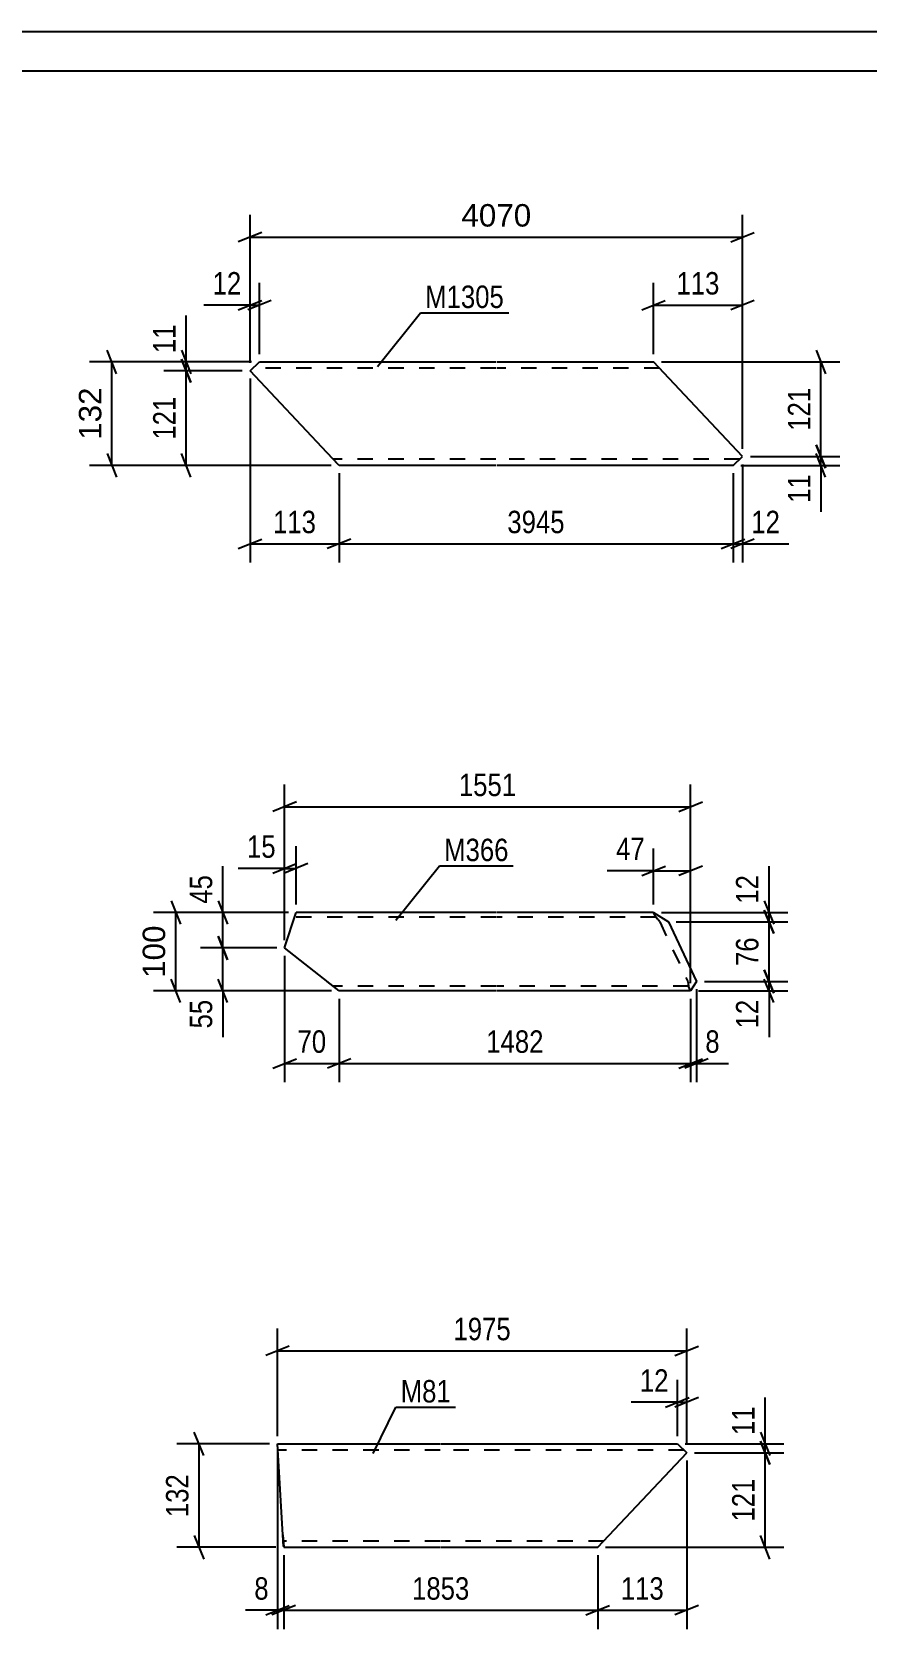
# Model space of a CAD drawing. Header units: millimetres. Extents: x 0 to 594, y 0 to 420.
# Drawn here: x 196.3 to 302.8, y 216.2 to 420 of the extents above; entities that cross this region are included whole.
import ezdxf

# ---------------------------------------------------------------- set-up
doc = ezdxf.new("R2010")
doc.units = ezdxf.units.MM
doc.linetypes.add('DXK_LINE_DOT2', pattern=[3.9198, 1.9599, -1.9599])
doc.styles.add('Arial', font='ARIAL.TTF', dxfattribs={"height": 0.2})
doc.styles.add('Arial Narrow', font='ARIALN.TTF', dxfattribs={"height": 0.2})

# ---------------------------------------------------------------- blocks, each defined once
blk = doc.blocks.new('Unknown-335479075-1133 - 26624')
at = {"color": 5, "linetype": 'Continuous'}
for p, q in [((594, 420), (0, 420)), ((589, 415), (5, 415))]:
    blk.add_line(p, q, dxfattribs=at)
blk = doc.blocks.new('Part-335479075-15271 - 15270')
at = {"color": 2, "linetype": 'Continuous'}
for p, q in [((224.12, 376.77), (225.32, 377.9)), ((225.32, 377.9), (255.47, 377.9)), ((255.57, 377.9), (275.57, 377.9)), ((286.92, 365.83), (275.57, 377.9)), ((233.96, 366.3), (224.12, 376.77)), ((235.47, 364.7), (233.96, 366.3)), ((285.71, 364.7), (286.92, 365.83)), ((255.47, 364.7), (235.47, 364.7)), ((285.71, 364.7), (255.57, 364.7))]:
    blk.add_line(p, q, dxfattribs=at)
at = {"color": 7, "linetype": 'DXK_LINE_DOT2'}
for p, q in [((255.47, 377.1), (224.47, 377.1)), ((276.32, 377.1), (255.57, 377.1)), ((235.35, 364.82), (233.96, 366.3)), ((255.47, 365.5), (234.71, 365.5)), ((286.56, 365.5), (255.57, 365.5))]:
    blk.add_line(p, q, dxfattribs=at)
blk = doc.blocks.new('Part-335479075-15353 - 15352')
at = {"color": 2, "linetype": 'Continuous'}
for p, q in [((228.52, 303.14), (230, 307.66)), ((255.49, 307.66), (230, 307.66)), ((275.59, 307.66), (255.59, 307.66)), ((275.59, 307.66), (277.48, 306.46)), ((277.48, 306.46), (281.06, 298.86)), ((235.49, 297.66), (228.52, 303.14)), ((255.49, 297.66), (235.49, 297.66)), ((280.3, 297.66), (255.59, 297.66)), ((281.06, 298.86), (280.3, 297.66))]:
    blk.add_line(p, q, dxfattribs=at)
at = {"color": 7, "linetype": 'DXK_LINE_DOT2'}
for p, q in [((255.49, 307.06), (229.8, 307.06)), ((275.87, 307.06), (255.59, 307.06)), ((275.87, 307.06), (275.59, 307.66)), ((275.94, 307.01), (275.87, 307.06)), ((275.87, 307.06), (275.94, 307.01)), ((275.94, 307.01), (276.04, 306.88)), ((276.04, 306.88), (276.08, 306.83)), ((276.08, 306.83), (276.04, 306.88)), ((276.08, 306.83), (276.21, 306.69)), ((276.36, 306.46), (276.21, 306.69)), ((276.36, 306.46), (279.94, 298.86)), ((235.49, 297.66), (233.96, 298.86)), ((255.49, 298.26), (234.72, 298.26)), ((280.02, 298.26), (255.59, 298.26)), ((279.94, 298.86), (280.01, 298.63)), ((280.01, 298.63), (280.01, 298.48)), ((280.01, 298.48), (280.03, 298.43)), ((280.03, 298.43), (280.01, 298.48)), ((280.04, 298.3), (280.02, 298.26)), ((280.02, 298.26), (280.04, 298.3)), ((280.3, 297.66), (280.02, 298.26)), ((280.03, 298.43), (280.04, 298.3))]:
    blk.add_line(p, q, dxfattribs=at)
blk = doc.blocks.new('Part-335479075-15374 - 15373')
at = {"color": 2, "linetype": 'Continuous'}
for p, q in [((228.31, 228.27), (227.61, 239.87)), ((227.61, 239.87), (248.36, 239.87)), ((248.46, 239.87), (278.61, 239.87)), ((268.46, 226.67), (279.81, 238.73)), ((278.61, 239.87), (279.81, 238.73)), ((228.31, 228.27), (228.41, 226.67)), ((228.41, 226.67), (248.36, 226.67)), ((248.46, 226.67), (268.46, 226.67))]:
    blk.add_line(p, q, dxfattribs=at)
at = {"color": 7, "linetype": 'DXK_LINE_DOT2'}
for p, q in [((248.36, 239.07), (227.66, 239.07)), ((279.46, 239.07), (248.46, 239.07)), ((228.4, 226.79), (228.31, 228.27)), ((228.36, 227.47), (228.36, 227.53)), ((248.36, 227.47), (228.36, 227.47)), ((269.22, 227.47), (248.46, 227.47))]:
    blk.add_line(p, q, dxfattribs=at)
blk = doc.blocks.new('StraightDimension-335479075-20169 - 15270')
at = {"color": 7, "linetype": 'Continuous'}
for p, q in [((215.37, 378.27), (216.57, 375.27)), ((223.12, 376.77), (213.12, 376.77)), ((215.97, 364.7), (215.97, 376.77)), ((216.57, 363.2), (215.37, 366.2)), ((234.47, 364.7), (213.12, 364.7))]:
    blk.add_line(p, q, dxfattribs=at)
at = {"color": 0}
blk.add_wipeout([(215.22, 374.08), (211.02, 374.08), (211.02, 367.39), (215.22, 367.39)], dxfattribs=at)
at = {"color": 3, "style": 'Arial Narrow'}
blk.add_text('121', height=2.863, rotation=90.0002, dxfattribs=at).set_placement((214.62, 367.99))
blk = doc.blocks.new('StraightDimension-335479075-15744 - 15270')
at = {"color": 7, "linetype": 'Continuous'}
for p, q in [((275.57, 378.9), (275.57, 388)), ((286.92, 366.83), (286.92, 388)), ((274.07, 384.55), (277.07, 385.75)), ((275.57, 385.15), (286.92, 385.15)), ((288.42, 385.75), (285.42, 384.55))]:
    blk.add_line(p, q, dxfattribs=at)
at = {"color": 0}
blk.add_wipeout([(284.58, 385.9), (284.58, 390.1), (277.9, 390.1), (277.9, 385.9)], dxfattribs=at)
at = {"color": 3, "style": 'Arial Narrow'}
blk.add_text('113', height=2.863, dxfattribs=at).set_placement((278.5, 386.5))
blk = doc.blocks.new('StraightDimension-335479075-15748 - 15270')
at = {"color": 7, "linetype": 'Continuous'}
for p, q in [((224.12, 377.77), (224.12, 388)), ((225.32, 378.9), (225.32, 388)), ((222.62, 384.55), (225.62, 385.75)), ((226.82, 385.75), (223.82, 384.55)), ((224.12, 385.15), (225.32, 385.15))]:
    blk.add_line(p, q, dxfattribs=at)
at = {"color": 0}
blk.add_wipeout([(223.59, 385.9), (223.59, 390.1), (218.74, 390.1), (218.74, 385.9)], dxfattribs=at)
at = {"color": 7, "linetype": 'Continuous'}
blk.add_line((224.12, 385.15), (218.21, 385.15), dxfattribs=at)
blk.add_line((224.12, 385.15), (218.21, 385.15), dxfattribs=at)
at = {"color": 3, "style": 'Arial Narrow'}
blk.add_text('12', height=2.863, dxfattribs=at).set_placement((219.34, 386.5))
blk = doc.blocks.new('StraightDimension-335479075-20287 - 15270')
at = {"color": 7, "linetype": 'Continuous'}
for p, q in [((296.32, 379.4), (297.52, 376.4)), ((276.57, 377.9), (299.32, 377.9)), ((296.92, 365.83), (296.92, 377.9)), ((297.52, 364.33), (296.32, 367.33)), ((287.92, 365.83), (299.32, 365.83))]:
    blk.add_line(p, q, dxfattribs=at)
at = {"color": 0}
blk.add_wipeout([(296.17, 375.21), (291.97, 375.21), (291.97, 368.52), (296.17, 368.52)], dxfattribs=at)
at = {"color": 3, "style": 'Arial Narrow'}
blk.add_text('121', height=2.863, rotation=90.0002, dxfattribs=at).set_placement((295.57, 369.12))
blk = doc.blocks.new('StraightDimension-335479075-20168 - 15270')
at = {"color": 7, "linetype": 'Continuous'}
for p, q in [((215.37, 379.4), (216.57, 376.4)), ((224.32, 377.9), (213.12, 377.9)), ((216.57, 375.27), (215.37, 378.27)), ((215.97, 376.77), (215.97, 377.9)), ((223.12, 376.77), (213.12, 376.77))]:
    blk.add_line(p, q, dxfattribs=at)
at = {"color": 0}
blk.add_wipeout([(215.22, 383.28), (211.02, 383.28), (211.02, 378.42), (215.22, 378.42)], dxfattribs=at)
at = {"color": 7, "linetype": 'Continuous'}
blk.add_line((215.97, 377.9), (215.97, 383.81), dxfattribs=at)
blk.add_line((215.97, 377.9), (215.97, 383.81), dxfattribs=at)
at = {"color": 3, "style": 'Arial Narrow'}
blk.add_text('11', height=2.863, rotation=90.0002, dxfattribs=at).set_placement((214.62, 379.02))
blk = doc.blocks.new('StraightDimension-335479075-20288 - 15270')
at = {"color": 7, "linetype": 'Continuous'}
for p, q in [((296.32, 367.33), (297.52, 364.33)), ((287.92, 365.83), (299.32, 365.83)), ((297.52, 363.2), (296.32, 366.2)), ((296.92, 364.7), (296.92, 365.83)), ((286.71, 364.7), (299.32, 364.7))]:
    blk.add_line(p, q, dxfattribs=at)
at = {"color": 0}
blk.add_wipeout([(296.17, 364.17), (291.97, 364.17), (291.97, 359.32), (296.17, 359.32)], dxfattribs=at)
at = {"color": 7, "linetype": 'Continuous'}
blk.add_line((296.92, 364.7), (296.92, 358.79), dxfattribs=at)
blk.add_line((296.92, 364.7), (296.92, 358.79), dxfattribs=at)
at = {"color": 3, "style": 'Arial Narrow'}
blk.add_text('11', height=2.863, rotation=90.0002, dxfattribs=at).set_placement((295.57, 359.92))
blk = doc.blocks.new('StraightDimension-335479075-20449 - 15270')
at = {"color": 7, "linetype": 'Continuous'}
for p, q in [((286.92, 364.83), (286.92, 352.3)), ((285.71, 363.7), (285.71, 352.3)), ((284.21, 354.1), (287.21, 355.3)), ((288.42, 355.3), (285.42, 354.1)), ((285.71, 354.7), (286.92, 354.7))]:
    blk.add_line(p, q, dxfattribs=at)
at = {"color": 0}
blk.add_wipeout([(292.3, 355.45), (292.3, 359.65), (287.44, 359.65), (287.44, 355.45)], dxfattribs=at)
at = {"color": 7, "linetype": 'Continuous'}
blk.add_line((286.92, 354.7), (292.82, 354.7), dxfattribs=at)
blk.add_line((286.92, 354.7), (292.82, 354.7), dxfattribs=at)
at = {"color": 3, "style": 'Arial Narrow'}
blk.add_text('12', height=2.863, dxfattribs=at).set_placement((288.04, 356.05))
blk = doc.blocks.new('StraightDimension-335479075-20450 - 15270')
at = {"color": 7, "linetype": 'Continuous'}
for p, q in [((235.47, 363.7), (235.47, 352.3)), ((285.71, 363.7), (285.71, 352.3)), ((236.97, 355.3), (233.97, 354.1)), ((235.47, 354.7), (285.71, 354.7)), ((284.21, 354.1), (287.21, 355.3))]:
    blk.add_line(p, q, dxfattribs=at)
at = {"color": 0}
blk.add_wipeout([(264.85, 355.45), (264.85, 359.65), (256.33, 359.65), (256.33, 355.45)], dxfattribs=at)
at = {"color": 3, "style": 'Arial Narrow'}
blk.add_text('3945', height=2.863, dxfattribs=at).set_placement((256.93, 356.05))
blk = doc.blocks.new('StraightDimension-335479075-20451 - 15270')
at = {"color": 7, "linetype": 'Continuous'}
for p, q in [((224.12, 375.77), (224.12, 352.3)), ((235.47, 363.7), (235.47, 352.3)), ((222.62, 354.1), (225.62, 355.3)), ((224.12, 354.7), (235.47, 354.7)), ((236.97, 355.3), (233.97, 354.1))]:
    blk.add_line(p, q, dxfattribs=at)
at = {"color": 0}
blk.add_wipeout([(233.13, 355.45), (233.13, 359.65), (226.45, 359.65), (226.45, 355.45)], dxfattribs=at)
at = {"color": 3, "style": 'Arial Narrow'}
blk.add_text('113', height=2.863, dxfattribs=at).set_placement((227.05, 356.05))
blk = doc.blocks.new('StraightDimension-335479075-20500 - 15270')
at = {"color": 7, "linetype": 'Continuous'}
for p, q in [((207.1, 376.4), (205.9, 379.4)), ((224.32, 377.9), (203.65, 377.9)), ((206.5, 364.7), (206.5, 377.9)), ((205.9, 366.2), (207.1, 363.2)), ((234.47, 364.7), (203.65, 364.7))]:
    blk.add_line(p, q, dxfattribs=at)
at = {"color": 0}
blk.add_wipeout([(205.75, 375.24), (201.55, 375.24), (201.55, 367.36), (205.75, 367.36)], dxfattribs=at)
at = {"color": 3, "style": 'Arial'}
blk.add_text('132', height=2.865, rotation=90.0002, dxfattribs=at).set_placement((205.15, 367.96))
blk = doc.blocks.new('StraightDimension-335479075-20529 - 15270')
at = {"color": 7, "linetype": 'Continuous'}
for p, q in [((224.12, 377.77), (224.12, 396.67)), ((286.92, 366.83), (286.92, 396.67)), ((225.62, 394.42), (222.62, 393.22)), ((224.12, 393.82), (286.92, 393.82)), ((285.42, 393.22), (288.42, 394.42))]:
    blk.add_line(p, q, dxfattribs=at)
at = {"color": 0}
blk.add_wipeout([(260.56, 394.57), (260.56, 398.77), (250.47, 398.77), (250.47, 394.57)], dxfattribs=at)
at = {"color": 3, "style": 'Arial'}
blk.add_text('4070', height=2.865, dxfattribs=at).set_placement((251.07, 395.17))
blk = doc.blocks.new('StraightDimension-335479075-15989 - 15352')
at = {"color": 7, "linetype": 'Continuous'}
for p, q in [((228.52, 304.14), (228.52, 324.01)), ((280.3, 298.66), (280.3, 324.01)), ((230.02, 321.76), (227.02, 320.56)), ((228.52, 321.16), (280.3, 321.16)), ((278.8, 320.56), (281.8, 321.76))]:
    blk.add_line(p, q, dxfattribs=at)
at = {"color": 0}
blk.add_wipeout([(258.66, 321.91), (258.66, 326.11), (250.15, 326.11), (250.15, 321.91)], dxfattribs=at)
at = {"color": 3, "style": 'Arial Narrow'}
blk.add_text('1551', height=2.863, dxfattribs=at).set_placement((250.75, 322.51))
blk = doc.blocks.new('StraightDimension-335479075-15958 - 15352')
at = {"color": 7, "linetype": 'Continuous'}
for p, q in [((228.52, 304.14), (228.52, 316.14)), ((230, 308.66), (230, 316.14)), ((227.02, 312.69), (230.02, 313.89)), ((231.5, 313.89), (228.5, 312.69)), ((228.52, 313.29), (230, 313.29))]:
    blk.add_line(p, q, dxfattribs=at)
at = {"color": 0}
blk.add_wipeout([(227.99, 314.04), (227.99, 318.24), (223.13, 318.24), (223.13, 314.04)], dxfattribs=at)
at = {"color": 7, "linetype": 'Continuous'}
blk.add_line((228.52, 313.29), (222.61, 313.29), dxfattribs=at)
blk.add_line((228.52, 313.29), (222.61, 313.29), dxfattribs=at)
at = {"color": 3, "style": 'Arial Narrow'}
blk.add_text('15', height=2.863, dxfattribs=at).set_placement((223.73, 314.64))
blk = doc.blocks.new('StraightDimension-335479075-20911 - 15352')
at = {"color": 7, "linetype": 'Continuous'}
for p, q in [((228.52, 302.14), (228.52, 286.01)), ((235.49, 296.66), (235.49, 286.01)), ((227.02, 287.81), (230.02, 289.01)), ((228.52, 288.41), (235.49, 288.41)), ((236.99, 289.01), (233.99, 287.81))]:
    blk.add_line(p, q, dxfattribs=at)
at = {"color": 0}
blk.add_wipeout([(234.43, 289.16), (234.43, 293.36), (229.57, 293.36), (229.57, 289.16)], dxfattribs=at)
at = {"color": 3, "style": 'Arial Narrow'}
blk.add_text('70', height=2.863, dxfattribs=at).set_placement((230.17, 289.76))
blk = doc.blocks.new('StraightDimension-335479075-20704 - 15352')
at = {"color": 7, "linetype": 'Continuous'}
for p, q in [((289.7, 300.36), (290.9, 297.36)), ((281.3, 297.66), (292.7, 297.66)), ((282.06, 298.86), (292.7, 298.86)), ((290.9, 296.16), (289.7, 299.16)), ((290.3, 297.66), (290.3, 298.86))]:
    blk.add_line(p, q, dxfattribs=at)
at = {"color": 0}
blk.add_wipeout([(289.55, 297.13), (285.35, 297.13), (285.35, 292.27), (289.55, 292.27)], dxfattribs=at)
at = {"color": 7, "linetype": 'Continuous'}
blk.add_line((290.3, 297.66), (290.3, 291.75), dxfattribs=at)
blk.add_line((290.3, 297.66), (290.3, 291.75), dxfattribs=at)
at = {"color": 3, "style": 'Arial Narrow'}
blk.add_text('12', height=2.863, rotation=90.0002, dxfattribs=at).set_placement((288.95, 292.87))
blk = doc.blocks.new('StraightDimension-335479075-15969 - 15352')
at = {"color": 7, "linetype": 'Continuous'}
for p, q in [((220.04, 309.16), (221.24, 306.16)), ((229, 307.66), (217.79, 307.66)), ((220.64, 303.14), (220.64, 307.66)), ((221.24, 301.64), (220.04, 304.64)), ((227.52, 303.14), (217.79, 303.14))]:
    blk.add_line(p, q, dxfattribs=at)
at = {"color": 0}
blk.add_wipeout([(219.89, 313.04), (215.69, 313.04), (215.69, 308.18), (219.89, 308.18)], dxfattribs=at)
at = {"color": 7, "linetype": 'Continuous'}
blk.add_line((220.64, 307.66), (220.64, 313.56), dxfattribs=at)
blk.add_line((220.64, 307.66), (220.64, 313.56), dxfattribs=at)
at = {"color": 3, "style": 'Arial Narrow'}
blk.add_text('45', height=2.863, rotation=90.0002, dxfattribs=at).set_placement((219.29, 308.78))
blk = doc.blocks.new('StraightDimension-335479075-15953 - 15352')
at = {"color": 7, "linetype": 'Continuous'}
for p, q in [((275.59, 308.66), (275.59, 315.84)), ((280.3, 298.66), (280.3, 315.84)), ((274.09, 312.39), (277.09, 313.59)), ((275.59, 312.99), (280.3, 312.99)), ((281.8, 313.59), (278.8, 312.39))]:
    blk.add_line(p, q, dxfattribs=at)
at = {"color": 0}
blk.add_wipeout([(275.06, 313.74), (275.06, 317.94), (270.2, 317.94), (270.2, 313.74)], dxfattribs=at)
at = {"color": 7, "linetype": 'Continuous'}
blk.add_line((275.59, 312.99), (269.68, 312.99), dxfattribs=at)
blk.add_line((275.59, 312.99), (269.68, 312.99), dxfattribs=at)
at = {"color": 3, "style": 'Arial Narrow'}
blk.add_text('47', height=2.863, dxfattribs=at).set_placement((270.8, 314.34))
blk = doc.blocks.new('StraightDimension-335479075-15970 - 15352')
at = {"color": 7, "linetype": 'Continuous'}
for p, q in [((220.04, 304.64), (221.24, 301.64)), ((227.52, 303.14), (217.79, 303.14)), ((220.64, 297.66), (220.64, 303.14)), ((234.49, 297.66), (217.79, 297.66)), ((221.24, 296.16), (220.04, 299.16))]:
    blk.add_line(p, q, dxfattribs=at)
at = {"color": 0}
blk.add_wipeout([(219.89, 297.13), (215.69, 297.13), (215.69, 292.27), (219.89, 292.27)], dxfattribs=at)
at = {"color": 7, "linetype": 'Continuous'}
blk.add_line((220.64, 297.66), (220.64, 291.75), dxfattribs=at)
blk.add_line((220.64, 297.66), (220.64, 291.75), dxfattribs=at)
at = {"color": 3, "style": 'Arial Narrow'}
blk.add_text('55', height=2.863, rotation=90.0002, dxfattribs=at).set_placement((219.29, 292.87))
blk = doc.blocks.new('StraightDimension-335479075-20702 - 15352')
at = {"color": 7, "linetype": 'Continuous'}
for p, q in [((289.7, 309.16), (290.9, 306.16)), ((290.9, 304.96), (289.7, 307.96)), ((276.59, 307.66), (292.7, 307.66)), ((278.48, 306.46), (292.7, 306.46)), ((290.3, 306.46), (290.3, 307.66))]:
    blk.add_line(p, q, dxfattribs=at)
at = {"color": 0}
blk.add_wipeout([(289.55, 313.04), (285.35, 313.04), (285.35, 308.18), (289.55, 308.18)], dxfattribs=at)
at = {"color": 7, "linetype": 'Continuous'}
blk.add_line((290.3, 307.66), (290.3, 313.56), dxfattribs=at)
blk.add_line((290.3, 307.66), (290.3, 313.56), dxfattribs=at)
at = {"color": 3, "style": 'Arial Narrow'}
blk.add_text('12', height=2.863, rotation=90.0002, dxfattribs=at).set_placement((288.95, 308.78))
blk = doc.blocks.new('StraightDimension-335479075-20703 - 15352')
at = {"color": 7, "linetype": 'Continuous'}
for p, q in [((289.7, 307.96), (290.9, 304.96)), ((278.48, 306.46), (292.7, 306.46)), ((290.3, 298.86), (290.3, 306.46)), ((290.9, 297.36), (289.7, 300.36)), ((282.06, 298.86), (292.7, 298.86))]:
    blk.add_line(p, q, dxfattribs=at)
at = {"color": 0}
blk.add_wipeout([(289.55, 305.08), (285.35, 305.08), (285.35, 300.23), (289.55, 300.23)], dxfattribs=at)
at = {"color": 3, "style": 'Arial Narrow'}
blk.add_text('76', height=2.863, rotation=90.0002, dxfattribs=at).set_placement((288.95, 300.83))
blk = doc.blocks.new('StraightDimension-335479075-20830 - 15352')
at = {"color": 7, "linetype": 'Continuous'}
for p, q in [((214.04, 309.16), (215.24, 306.16)), ((229, 307.66), (211.79, 307.66)), ((214.64, 297.66), (214.64, 307.66)), ((234.49, 297.66), (211.79, 297.66)), ((215.24, 296.16), (214.04, 299.16))]:
    blk.add_line(p, q, dxfattribs=at)
at = {"color": 0}
blk.add_wipeout([(213.89, 306.59), (209.69, 306.59), (209.69, 298.72), (213.89, 298.72)], dxfattribs=at)
at = {"color": 3, "style": 'Arial'}
blk.add_text('100', height=2.865, rotation=90.0002, dxfattribs=at).set_placement((213.29, 299.32))
blk = doc.blocks.new('StraightDimension-335479075-20909 - 15352')
at = {"color": 7, "linetype": 'Continuous'}
for p, q in [((281.06, 297.86), (281.06, 286.01)), ((280.3, 296.66), (280.3, 286.01)), ((278.8, 287.81), (281.8, 289.01)), ((282.56, 289.01), (279.56, 287.81)), ((280.3, 288.41), (281.06, 288.41))]:
    blk.add_line(p, q, dxfattribs=at)
at = {"color": 0}
blk.add_wipeout([(284.61, 289.16), (284.61, 293.36), (281.58, 293.36), (281.58, 289.16)], dxfattribs=at)
at = {"color": 7, "linetype": 'Continuous'}
blk.add_line((281.06, 288.41), (285.14, 288.41), dxfattribs=at)
blk.add_line((281.06, 288.41), (285.14, 288.41), dxfattribs=at)
at = {"color": 3, "style": 'Arial Narrow'}
blk.add_text('8', height=2.86, dxfattribs=at).set_placement((282.18, 289.76))
blk = doc.blocks.new('StraightDimension-335479075-20910 - 15352')
at = {"color": 7, "linetype": 'Continuous'}
for p, q in [((235.49, 296.66), (235.49, 286.01)), ((280.3, 296.66), (280.3, 286.01)), ((236.99, 289.01), (233.99, 287.81)), ((235.49, 288.41), (280.3, 288.41)), ((278.8, 287.81), (281.8, 289.01))]:
    blk.add_line(p, q, dxfattribs=at)
at = {"color": 0}
blk.add_wipeout([(262.15, 289.16), (262.15, 293.36), (253.64, 293.36), (253.64, 289.16)], dxfattribs=at)
at = {"color": 3, "style": 'Arial Narrow'}
blk.add_text('1482', height=2.863, dxfattribs=at).set_placement((254.24, 289.76))
blk = doc.blocks.new('StraightDimension-335479075-21011 - 15373')
at = {"color": 7, "linetype": 'Continuous'}
for p, q in [((280.81, 238.73), (292.21, 238.73)), ((289.21, 240.23), (290.41, 237.23)), ((289.81, 226.67), (289.81, 238.73)), ((269.46, 226.67), (292.21, 226.67)), ((290.41, 225.17), (289.21, 228.17))]:
    blk.add_line(p, q, dxfattribs=at)
at = {"color": 0}
blk.add_wipeout([(289.06, 236.04), (284.86, 236.04), (284.86, 229.36), (289.06, 229.36)], dxfattribs=at)
at = {"color": 3, "style": 'Arial Narrow'}
blk.add_text('121', height=2.863, rotation=90.0002, dxfattribs=at).set_placement((288.46, 229.96))
blk = doc.blocks.new('StraightDimension-335479075-16079 - 15373')
at = {"color": 7, "linetype": 'Continuous'}
for p, q in [((227.61, 240.87), (227.61, 254.59)), ((279.81, 239.73), (279.81, 254.59)), ((229.11, 252.34), (226.11, 251.14)), ((227.61, 251.74), (279.81, 251.74)), ((278.31, 251.14), (281.31, 252.34))]:
    blk.add_line(p, q, dxfattribs=at)
at = {"color": 0}
blk.add_wipeout([(257.97, 252.49), (257.97, 256.69), (249.46, 256.69), (249.46, 252.49)], dxfattribs=at)
at = {"color": 3, "style": 'Arial Narrow'}
blk.add_text('1975', height=2.863, dxfattribs=at).set_placement((250.06, 253.09))
blk = doc.blocks.new('StraightDimension-335479075-16061 - 15373')
at = {"color": 7, "linetype": 'Continuous'}
for p, q in [((278.61, 240.87), (278.61, 248.02)), ((279.81, 239.73), (279.81, 248.02)), ((277.11, 244.57), (280.11, 245.77)), ((281.31, 245.77), (278.31, 244.57)), ((278.61, 245.17), (279.81, 245.17))]:
    blk.add_line(p, q, dxfattribs=at)
at = {"color": 0}
blk.add_wipeout([(278.08, 245.92), (278.08, 250.12), (273.23, 250.12), (273.23, 245.92)], dxfattribs=at)
at = {"color": 7, "linetype": 'Continuous'}
blk.add_line((278.61, 245.17), (272.7, 245.17), dxfattribs=at)
blk.add_line((278.61, 245.17), (272.7, 245.17), dxfattribs=at)
at = {"color": 3, "style": 'Arial Narrow'}
blk.add_text('12', height=2.863, dxfattribs=at).set_placement((273.83, 246.52))
blk = doc.blocks.new('StraightDimension-335479075-16073 - 15373')
at = {"color": 7, "linetype": 'Continuous'}
for p, q in [((218.21, 238.37), (217.01, 241.37)), ((226.61, 239.87), (214.76, 239.87)), ((217.61, 226.67), (217.61, 239.87)), ((227.41, 226.67), (214.76, 226.67)), ((217.01, 228.17), (218.21, 225.17))]:
    blk.add_line(p, q, dxfattribs=at)
at = {"color": 0}
blk.add_wipeout([(216.86, 236.61), (212.66, 236.61), (212.66, 229.92), (216.86, 229.92)], dxfattribs=at)
at = {"color": 3, "style": 'Arial Narrow'}
blk.add_text('132', height=2.863, rotation=90.0002, dxfattribs=at).set_placement((216.26, 230.52))
blk = doc.blocks.new('StraightDimension-335479075-21146 - 15373')
at = {"color": 7, "linetype": 'Continuous'}
for p, q in [((279.81, 237.73), (279.81, 216.24)), ((268.46, 225.67), (268.46, 216.24)), ((266.96, 218.04), (269.96, 219.24)), ((268.46, 218.64), (279.81, 218.64)), ((281.31, 219.24), (278.31, 218.04))]:
    blk.add_line(p, q, dxfattribs=at)
at = {"color": 0}
blk.add_wipeout([(277.48, 219.39), (277.48, 223.59), (270.8, 223.59), (270.8, 219.39)], dxfattribs=at)
at = {"color": 3, "style": 'Arial Narrow'}
blk.add_text('113', height=2.863, dxfattribs=at).set_placement((271.4, 219.99))
blk = doc.blocks.new('StraightDimension-335479075-21010 - 15373')
at = {"color": 7, "linetype": 'Continuous'}
for p, q in [((289.21, 241.37), (290.41, 238.37)), ((279.61, 239.87), (292.21, 239.87)), ((280.81, 238.73), (292.21, 238.73)), ((290.41, 237.23), (289.21, 240.23)), ((289.81, 238.73), (289.81, 239.87))]:
    blk.add_line(p, q, dxfattribs=at)
at = {"color": 0}
blk.add_wipeout([(289.06, 245.25), (284.86, 245.25), (284.86, 240.39), (289.06, 240.39)], dxfattribs=at)
at = {"color": 7, "linetype": 'Continuous'}
blk.add_line((289.81, 239.87), (289.81, 245.77), dxfattribs=at)
blk.add_line((289.81, 239.87), (289.81, 245.77), dxfattribs=at)
at = {"color": 3, "style": 'Arial Narrow'}
blk.add_text('11', height=2.863, rotation=90.0002, dxfattribs=at).set_placement((288.46, 240.99))
blk = doc.blocks.new('StraightDimension-335479075-21147 - 15373')
at = {"color": 7, "linetype": 'Continuous'}
for p, q in [((228.41, 225.67), (228.41, 216.24)), ((268.46, 225.67), (268.46, 216.24)), ((229.91, 219.24), (226.91, 218.04)), ((228.41, 218.64), (268.46, 218.64)), ((266.96, 218.04), (269.96, 219.24))]:
    blk.add_line(p, q, dxfattribs=at)
at = {"color": 0}
blk.add_wipeout([(252.69, 219.39), (252.69, 223.59), (244.18, 223.59), (244.18, 219.39)], dxfattribs=at)
at = {"color": 3, "style": 'Arial Narrow'}
blk.add_text('1853', height=2.863, dxfattribs=at).set_placement((244.78, 219.99))
blk = doc.blocks.new('StraightDimension-335479075-21148 - 15373')
at = {"color": 7, "linetype": 'Continuous'}
for p, q in [((227.61, 238.87), (227.61, 216.24)), ((228.41, 225.67), (228.41, 216.24)), ((226.11, 218.04), (229.11, 219.24)), ((229.91, 219.24), (226.91, 218.04)), ((227.61, 218.64), (228.41, 218.64))]:
    blk.add_line(p, q, dxfattribs=at)
at = {"color": 0}
blk.add_wipeout([(227.09, 219.39), (227.09, 223.59), (224.06, 223.59), (224.06, 219.39)], dxfattribs=at)
at = {"color": 7, "linetype": 'Continuous'}
blk.add_line((227.61, 218.64), (223.53, 218.64), dxfattribs=at)
blk.add_line((227.61, 218.64), (223.53, 218.64), dxfattribs=at)
at = {"color": 3, "style": 'Arial Narrow'}
blk.add_text('8', height=2.86, dxfattribs=at).set_placement((224.66, 219.99))
blk = doc.blocks.new('Mark-335479075-16431 - 15270')
at = {"color": 0}
blk.add_wipeout([(256.5, 384.78), (256.5, 387.78), (246.45, 387.78), (246.45, 384.78)], dxfattribs=at)
blk.add_wipeout([(256.5, 384.78), (256.5, 387.78), (246.45, 387.78), (246.45, 384.78)], dxfattribs=at)
at = {"color": 30, "linetype": 'Continuous'}
for p, q in [((240.35, 377.33), (245.85, 384.18)), ((245.85, 384.18), (257.1, 384.18))]:
    blk.add_line(p, q, dxfattribs=at)
at = {"color": 3, "style": 'Arial Narrow'}
blk.add_text('M1305', height=2.863, dxfattribs=at).set_placement((246.45, 384.78))
blk = doc.blocks.new('Mark-335479075-16461 - 15352')
at = {"color": 0}
blk.add_wipeout([(257.09, 314.21), (257.09, 317.21), (248.87, 317.21), (248.87, 314.21)], dxfattribs=at)
blk.add_wipeout([(257.09, 314.21), (257.09, 317.21), (248.87, 317.21), (248.87, 314.21)], dxfattribs=at)
at = {"color": 30, "linetype": 'Continuous'}
for p, q in [((242.72, 306.7), (248.27, 313.61)), ((248.27, 313.61), (257.69, 313.61))]:
    blk.add_line(p, q, dxfattribs=at)
at = {"color": 3, "style": 'Arial Narrow'}
blk.add_text('M366', height=2.863, dxfattribs=at).set_placement((248.87, 314.21))
blk = doc.blocks.new('Mark-335479075-16470 - 15373')
at = {"color": 0}
blk.add_wipeout([(249.72, 245.15), (249.72, 248.15), (243.33, 248.15), (243.33, 245.15)], dxfattribs=at)
blk.add_wipeout([(249.72, 245.15), (249.72, 248.15), (243.33, 248.15), (243.33, 245.15)], dxfattribs=at)
at = {"color": 30, "linetype": 'Continuous'}
for p, q in [((239.83, 238.62), (242.73, 244.55)), ((242.73, 244.55), (250.32, 244.55))]:
    blk.add_line(p, q, dxfattribs=at)
at = {"color": 3, "style": 'Arial Narrow'}
blk.add_text('M81', height=2.863, dxfattribs=at).set_placement((243.33, 245.15))

msp = doc.modelspace()

# ---------------------------------------------------------------- block references
for name in ['Unknown-335479075-1133 - 26624', 'Part-335479075-15271 - 15270', 'Part-335479075-15353 - 15352', 'Part-335479075-15374 - 15373']:
    msp.add_blockref(name, (0, 0))

# ---------------------------------------------------------------- next in the draw order: block references
for name in ['StraightDimension-335479075-15744 - 15270', 'StraightDimension-335479075-20169 - 15270', 'StraightDimension-335479075-15989 - 15352', 'StraightDimension-335479075-21011 - 15373']:
    msp.add_blockref(name, (0, 0))

# ---------------------------------------------------------------- next in the draw order: block references
for name in ['StraightDimension-335479075-15748 - 15270', 'StraightDimension-335479075-20287 - 15270', 'StraightDimension-335479075-15958 - 15352', 'Mark-335479075-16461 - 15352', 'StraightDimension-335479075-20911 - 15352', 'StraightDimension-335479075-20704 - 15352', 'StraightDimension-335479075-16079 - 15373', 'StraightDimension-335479075-21146 - 15373']:
    msp.add_blockref(name, (0, 0))

# ---------------------------------------------------------------- next in the draw order: block references
for name in ['StraightDimension-335479075-20168 - 15270', 'StraightDimension-335479075-20288 - 15270', 'StraightDimension-335479075-15953 - 15352', 'StraightDimension-335479075-15969 - 15352', 'StraightDimension-335479075-16061 - 15373', 'Mark-335479075-16470 - 15373', 'StraightDimension-335479075-16073 - 15373']:
    msp.add_blockref(name, (0, 0))

# ---------------------------------------------------------------- next in the draw order: block references
for name in ['StraightDimension-335479075-20449 - 15270', 'StraightDimension-335479075-20702 - 15352', 'StraightDimension-335479075-15970 - 15352', 'StraightDimension-335479075-21010 - 15373', 'StraightDimension-335479075-21147 - 15373']:
    msp.add_blockref(name, (0, 0))

# ---------------------------------------------------------------- next in the draw order: block references
for name in ['StraightDimension-335479075-20450 - 15270', 'StraightDimension-335479075-20830 - 15352', 'StraightDimension-335479075-20703 - 15352', 'StraightDimension-335479075-21148 - 15373']:
    msp.add_blockref(name, (0, 0))

# ---------------------------------------------------------------- next in the draw order: block references
for name in ['StraightDimension-335479075-20451 - 15270', 'StraightDimension-335479075-20909 - 15352']:
    msp.add_blockref(name, (0, 0))

# ---------------------------------------------------------------- next in the draw order: block references
for name in ['StraightDimension-335479075-20500 - 15270', 'StraightDimension-335479075-20910 - 15352']:
    msp.add_blockref(name, (0, 0))

# ---------------------------------------------------------------- next in the draw order: block references
msp.add_blockref('StraightDimension-335479075-20529 - 15270', (0, 0))

# ---------------------------------------------------------------- next in the draw order: block references
msp.add_blockref('Mark-335479075-16431 - 15270', (0, 0))

doc.saveas('drawing.dxf')
